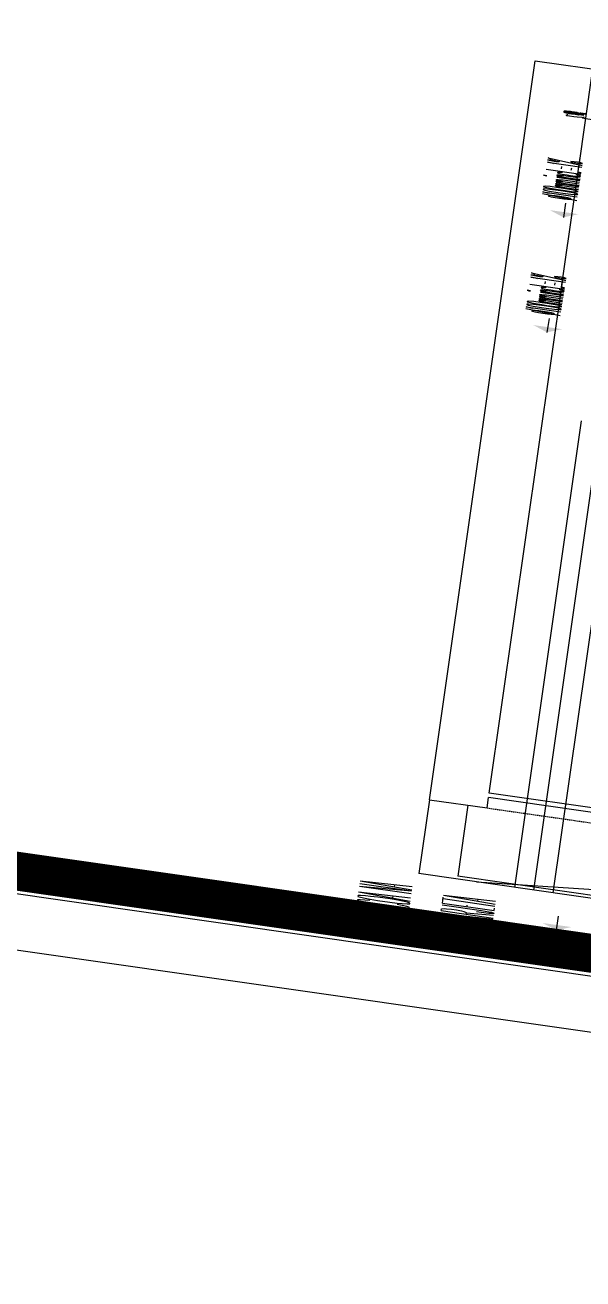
# Model space of a CAD drawing. Header units: millimetres. Extents: x -361192058 to 101130107379, y -14071650034 to 19218552450.
# Drawn here: x -136323.4 to -136237.9, y 40788.3 to 40980.4 of the extents above; entities that cross this region are included whole.
import ezdxf
from ezdxf.enums import TextEntityAlignment as Align

# ---------------------------------------------------------------- set-up
doc = ezdxf.new("R2010")
doc.units = ezdxf.units.MM
doc.header["$LTSCALE"] = 0.5
doc.linetypes.add('HIDDEN2', pattern=[0.1875, 0.125, -0.0625])
for name, color, linetype in [('02', 2, 'Continuous'), ('08', 8, 'Continuous'), ('CONEXAO_ESGOTO', 7, 'Continuous'), ('parede', 2, 'Continuous'), ('PISO', 8, 'Continuous'), ('TUBULAÇÃO_ESGOTO', 6, 'Continuous')]:
    doc.layers.add(name, color=color, linetype=linetype)
doc.styles.add('ROMANS', font='romans', dxfattribs={"height": 0.1})
doc.styles.get("Standard").update_dxf_attribs({"font": 'txt.shx', "height": 0.12})

# ---------------------------------------------------------------- blocks, each defined once
blk = doc.blocks.new('APROVADO QUADRA 21.2 MBVII')
for p, q in [((4008.1171, 2448.1169), (4008.1162, 2448.1091)), ((4008.1181, 2448.1264), (4008.1171, 2448.1169)), ((4008.1134, 2448.0944), (4008.1149, 2448.1075)), ((4008.1149, 2448.1075), (4008.1162, 2448.1091)), ((4008.1573, 2448.1028), (4008.1149, 2448.1075)), ((4008.1162, 2448.1091), (4008.1563, 2448.1046)), ((4008.1559, 2448.0897), (4008.1573, 2448.1028)), ((4008.1572, 2448.1125), (4008.1563, 2448.1046)), ((4008.1573, 2448.1028), (4008.1563, 2448.1046))]:
    blk.add_line(p, q)
for centre, radius in [((4008.1382, 2448.1242), 0.0223), ((4008.1382, 2448.1242), 0.0184), ((4008.1387, 2448.1255), 0.0177)]:
    blk.add_circle(centre, radius)
for radius, start, end in [(0.0223, 328.3538, 199.1074), (0.0202, 353.7306, 173.7306)]:
    blk.add_arc((4008.1382, 2448.1242), radius, start, end)
at = {"layer": '02', "color": 0}
blk.add_line((4008.1582, 2448.122), (4008.1572, 2448.1125), dxfattribs=at)
at = {"layer": '02', "color": 8, "lineweight": 18}
blk.add_line((4005.5917, 2448.0885), (4006.6917, 2448.0885), dxfattribs=at)
at = {"layer": '02', "lineweight": 18}
blk.add_lwpolyline([(3979.6187, 2438.8395), (4040.8187, 2438.8395), (4040.8187, 2483.3895), (3979.6187, 2483.3895)], close=True, dxfattribs=at)
at = {"layer": '02', "lineweight": 18, "const_width": 0.1}
blk.add_lwpolyline([(3980.3687, 2439.5895), (4040.0687, 2439.5895), (4040.0687, 2482.6395), (3980.3687, 2482.6395)], close=True, dxfattribs=at)
at = {"layer": '02', "lineweight": 18}
blk.add_lwpolyline([(3979.6187, 2438.8395), (3977.7437, 2438.8395), (3977.7437, 2458.3395), (3979.6187, 2460.2145), (3980.3687, 2460.2145)], dxfattribs=at)
at = {"layer": '08', "color": 8, "linetype": 'HIDDEN2', "lineweight": 18, "ltscale": 0.2}
blk.add_line((3984.6917, 2448.0885), (3984.6917, 2441.3885), dxfattribs=at)
at = {"layer": '08', "color": 8, "lineweight": 18}
blk.add_lwpolyline([(3982.1917, 2448.0885), (3982.6917, 2447.5885), (3982.6917, 2444.4885), (3982.1917, 2443.9885)], dxfattribs=at)
at = {"layer": 'CONEXAO_ESGOTO', "lineweight": 18}
for p, q in [((4001.2164, 2448.109), (4000.7418, 2448.1094)), ((4005.1065, 2448.109), (4004.6319, 2448.1094)), ((3981.4418, 2447.8674), (3980.9672, 2447.8674))]:
    blk.add_line(p, q, dxfattribs=at)
for points in [[(4000.7418, 2448.1094), (4000.9178, 2448.0718), (4000.9179, 2448.1468)], [(4004.6319, 2448.1094), (4004.8079, 2448.0718), (4004.808, 2448.1468)], [(3980.9672, 2447.8674), (3981.1433, 2447.8299), (3981.1433, 2447.9049)]]:
    blk.add_solid(points, dxfattribs=at)
at = {"layer": 'parede', "color": 8, "lineweight": 18}
for p, q in [((3984.6917, 2448.2385), (4009.6917, 2448.2385)), ((3984.6917, 2448.2385), (3984.6917, 2448.0885)), ((4009.6917, 2448.2385), (4009.6917, 2441.2385)), ((3984.6917, 2448.0885), (3985.0417, 2448.0885)), ((3985.0417, 2447.5548), (3985.0417, 2448.0885)), ((3985.1917, 2448.0885), (4002.6417, 2448.0885)), ((3985.1917, 2447.5548), (3985.1917, 2448.0885)), ((4001.9917, 2448.0885), (4005.5917, 2448.0885)), ((4006.351, 2448.0885), (4009.5417, 2448.0885))]:
    blk.add_line(p, q, dxfattribs=at)
at = {"layer": 'PISO', "color": 8, "lineweight": 18}
for p, q in [((3982.1917, 2441.2385), (3982.1917, 2448.2385)), ((3984.6917, 2448.2385), (3982.1917, 2448.2385)), ((3982.2917, 2441.3385), (3982.2917, 2448.1385)), ((3984.6917, 2448.1385), (3982.2917, 2448.1385))]:
    blk.add_line(p, q, dxfattribs=at)
at = {"layer": 'TUBULAÇÃO_ESGOTO', "lineweight": 18}
for p, q in [((3997.9731, 2447.9895), (3982.1917, 2447.9895)), ((3982.1917, 2447.9391), (3997.9731, 2447.9393)), ((3997.9731, 2447.8895), (3982.1917, 2447.8895))]:
    blk.add_line(p, q, dxfattribs=at)
at = {"lineweight": 18, "style": 'ROMANS'}
for s, p in [('ESCOA NA', (3980.6834, 2448.251)), ('SARJETA', (3980.7889, 2448.033))]:
    blk.add_text(s, height=0.135, dxfattribs=at).set_placement(p)
at = {"color": 0, "lineweight": 13, "flags": 8}
for p in [(4700.7247, 2280.1125), (4699.5738, 2277.8964), (4702.3546, 2276.195), (4703.6722, 2274.085), (4699.8445, 2272.2194), (4703.0488, 2270.137), (4703.0877, 2267.9803), (4700.6523, 2261.5216), (4700.7007, 2257.1593)]:
    blk.add_attdef('NIVEL', p, '', height=0.075, dxfattribs=at)
for rotation, width, p in [(90, 0.8, (4700.8205, 2275.7521)), (270, 0.6, (4703.8437, 2274.9021)), (90, 0.8, (4701.5575, 2268.5021)), (180, 0.6, (4651.1817, 2236.1931))]:
    blk.add_attdef('$PORTA', text='', height=0.09, rotation=rotation, dxfattribs=dict(at, width=width)).set_placement(p, align=Align.MIDDLE)
for p in [(4654.176, 2240.463), (4648.499, 2240.1923), (4637.8012, 2239.3845), (4633.4388, 2239.3361), (4656.3921, 2239.3121), (4652.4746, 2237.6822), (4646.4166, 2236.988), (4644.2598, 2236.9491), (4650.3646, 2236.3646)]:
    blk.add_attdef('NIVEL', p, '', height=0.075, rotation=270, dxfattribs=at)
at = {"color": 0, "lineweight": 13, "width": 0.8, "flags": 8}
for p in [(4652.0317, 2239.2163), (4644.7817, 2238.4793)]:
    blk.add_attdef('$PORTA', text='', height=0.09, dxfattribs=at).set_placement(p, align=Align.MIDDLE)
at = {"layer": 'CONEXAO_ESGOTO', "lineweight": 18, "style": 'ROMANS'}
for s, rotation, p in [(' %%C100mm', 359.9495, (4001.6312, 2448.0813)), (' %%C100mm', 359.9495, (4005.5213, 2448.0813)), (' %%C40mm', 82.6779, (4008.0419, 2447.8897))]:
    blk.add_text(s, height=0.09, rotation=rotation, dxfattribs=at).set_placement(p, align=Align.CENTER)
for p in [(4002.0231, 2448.0809), (4005.9132, 2448.0809)]:
    blk.add_text('incl.=1%', height=0.09, rotation=359.9495, dxfattribs=at).set_placement(p)

msp = doc.modelspace()

# ---------------------------------------------------------------- block references
at = {"layer": '02', "color": 0, "lineweight": 30, "xscale": -4.574818403918471, "yscale": -59.40450511825884, "zscale": 4.574818403918471, "rotation": 261.8606972171988}
msp.add_blockref('APROVADO QUADRA 21.2 MBVII', (5129.041, 2225.201), dxfattribs=at)

doc.saveas('drawing.dxf')
